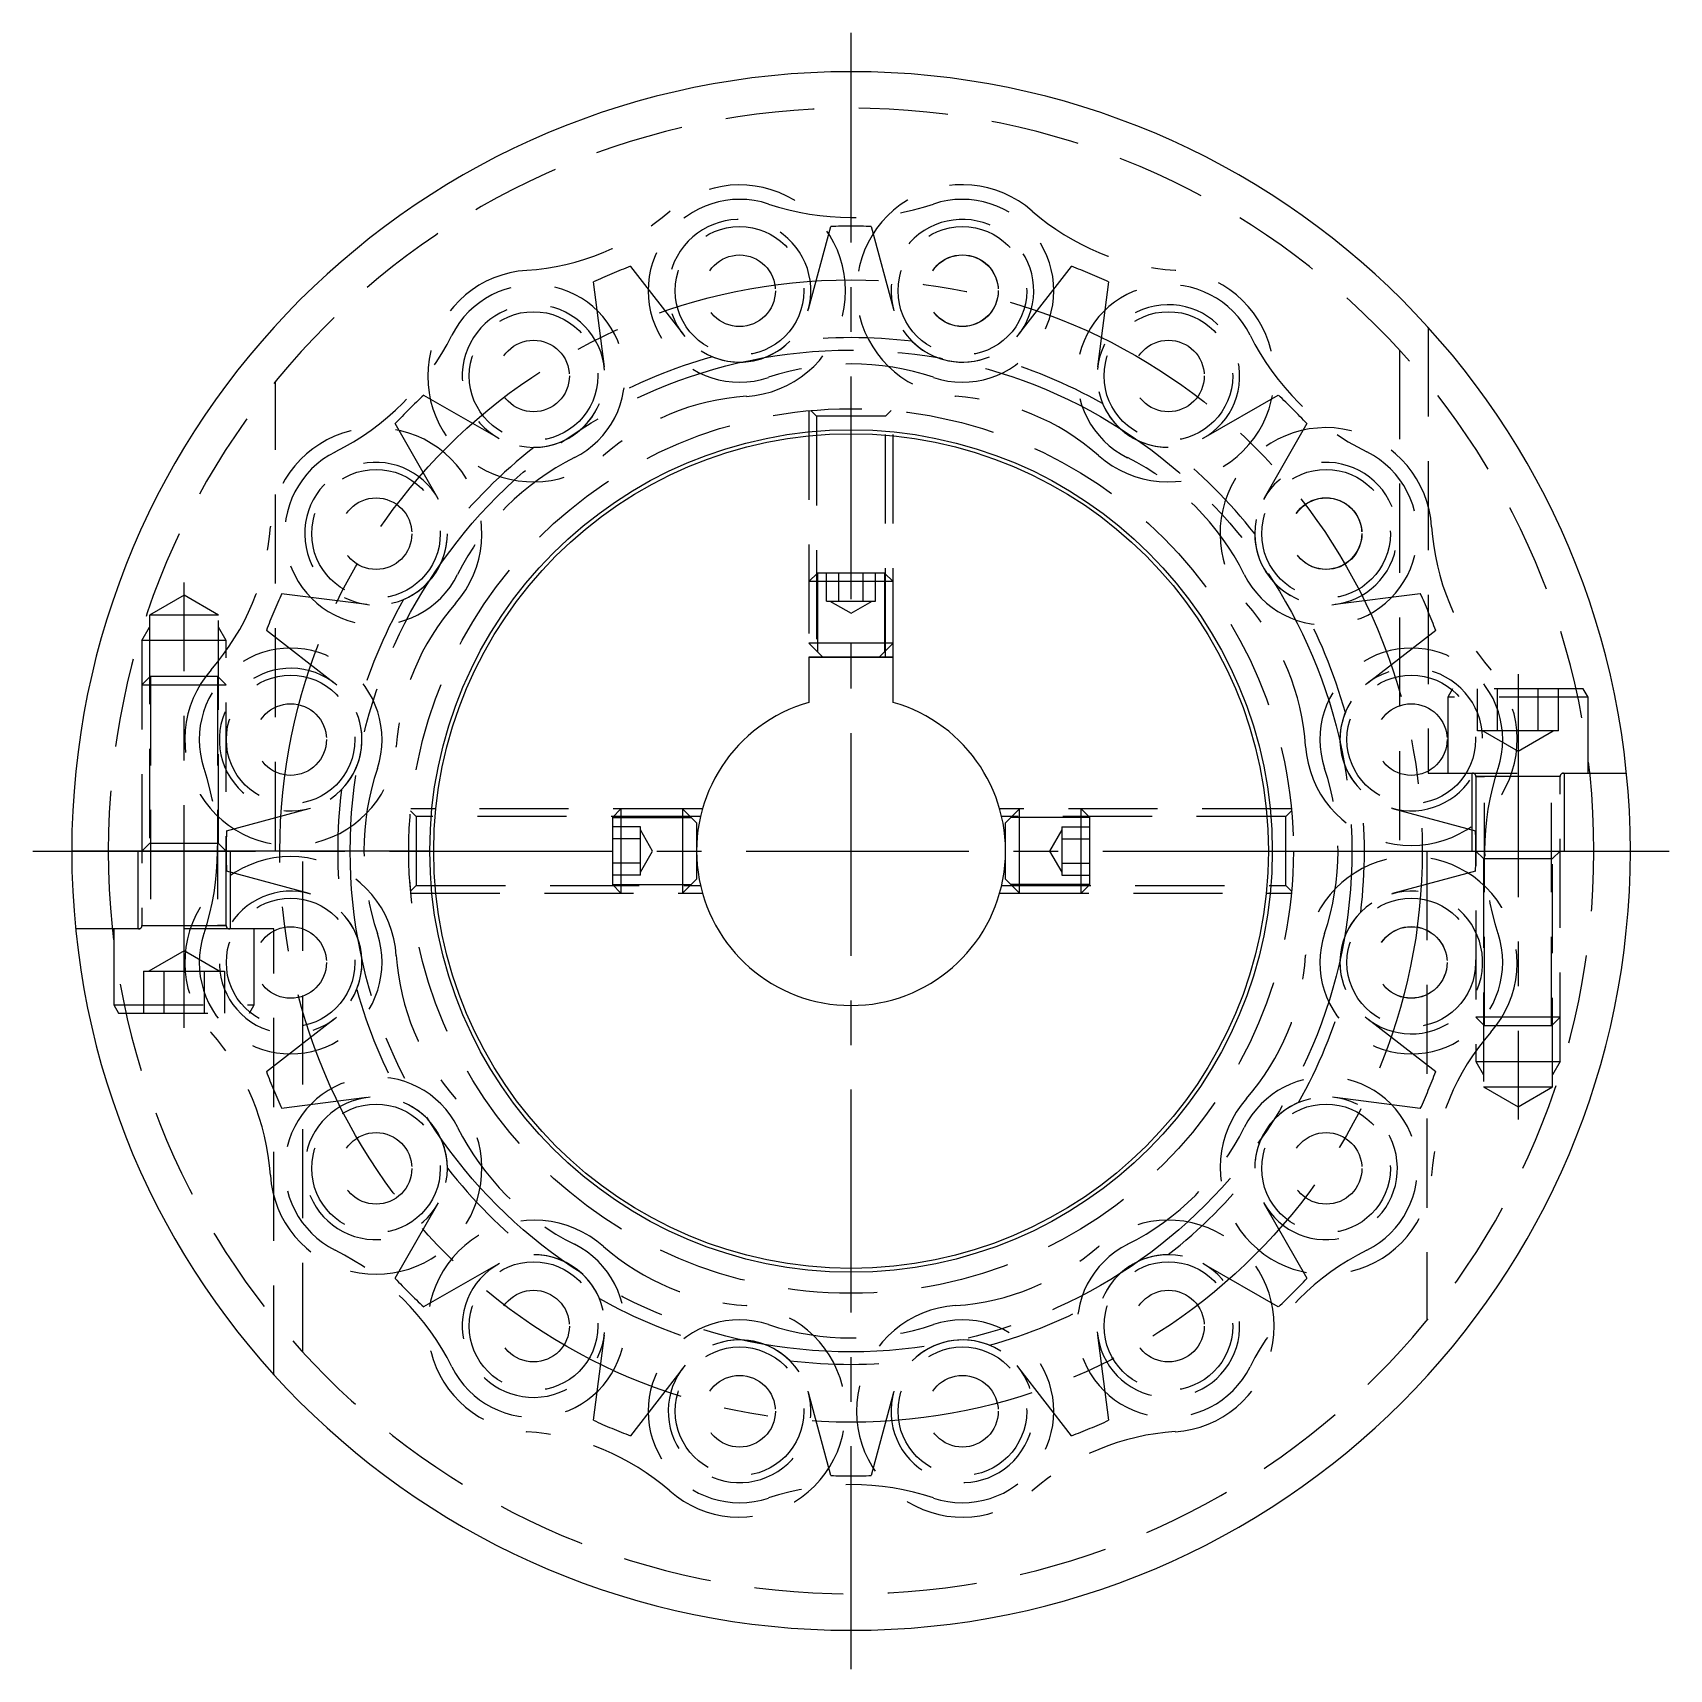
# Model space of a CAD drawing. Extents: x -2 to 243, y -8 to 259.
# Drawn here: x 126.6 to 243.1, y 7.2 to 123.8 of the extents above; entities that cross this region are included whole.
import ezdxf

# ---------------------------------------------------------------- set-up
doc = ezdxf.new("R2010")
doc.units = 0
doc.header["$LTSCALE"] = 0.5
doc.linetypes.add('CENTER', pattern=[50.8, 31.75, -6.35, 6.35, -6.35])
doc.linetypes.add('DASHED', pattern=[19.05, 12.7, -6.35])
for name, color, linetype in [('MSM_CENTER', 1, 'CENTER'), ('MSM_CONTINUOUS', 7, 'CONTINUOUS'), ('MSM_DASHED', 4, 'DASHED')]:
    doc.layers.add(name, color=color, linetype=linetype)

msp = doc.modelspace()

# ---------------------------------------------------------------- linework, layer by layer
at = {"layer": 'MSM_CENTER'}
for p, q in [((184.85, 7.22), (184.85, 123.77)), ((137.35, 52.89), (137.35, 84.62)), ((232.35, 78.09), (232.35, 46.36)), ((126.57, 65.49), (243.12, 65.49))]:
    msp.add_line(p, q, dxfattribs=at)
for radius in [40.68, 35.67]:
    msp.add_circle((184.85, 65.49), radius, dxfattribs=at)
at = {"layer": 'MSM_CONTINUOUS'}
for p, q in [((187.85, 79.29), (181.85, 79.29)), ((181.85, 79.29), (181.85, 76.07)), ((187.85, 76.07), (187.85, 79.29)), ((154.85, 65.49), (129.35, 65.49)), ((154.85, 65.49), (129.35, 65.49)), ((214.85, 65.49), (240.35, 65.49)), ((214.85, 65.49), (240.35, 65.49))]:
    msp.add_line(p, q, dxfattribs=at)
for radius in [30, 29.72]:
    msp.add_circle((184.85, 65.49), radius, dxfattribs=at)
for radius, start, end in [(55.5, 0, 180), (11, 105.8266, 74.1734), (55.5, 180, 0)]:
    msp.add_arc((184.85, 65.49), radius, start, end, dxfattribs=at)
at = {"layer": 'MSM_DASHED'}
for p, q in [((181.81, 104.07), (183.41, 109.97)), ((186.28, 109.97), (187.88, 104.07)), ((169.15, 107.13), (172.89, 102.29)), ((196.81, 102.29), (200.54, 107.13)), ((167.28, 99.97), (166.5, 106.03)), ((203.19, 106.03), (202.41, 99.97)), ((225.95, 102.78), (225.95, 71.04)), ((223.9, 101.18), (223.9, 65.49)), ((143.85, 65.49), (143.85, 98.92)), ((154.41, 97.96), (159.72, 94.91)), ((209.98, 94.91), (215.28, 97.96)), ((181.85, 96.85), (181.85, 79.29)), ((181.98, 96.86), (182.39, 96.45)), ((187.31, 96.45), (187.71, 96.86)), ((187.85, 79.29), (187.85, 96.85)), ((155.42, 90.62), (152.38, 95.93)), ((182.39, 96.45), (182.39, 79.29)), ((187.31, 96.45), (182.39, 96.45)), ((187.31, 79.29), (187.31, 96.45)), ((217.31, 95.93), (214.27, 90.62)), ((182.46, 85.29), (181.85, 84.68)), ((187.23, 85.29), (182.46, 85.29)), ((182.46, 85.29), (182.46, 79.68)), ((182.46, 85.29), (182.46, 79.68)), ((183.11, 83.29), (183.11, 85.29)), ((183.98, 83.29), (183.98, 85.29)), ((185.71, 83.29), (185.71, 85.29)), ((186.58, 83.29), (186.58, 85.29)), ((187.85, 84.68), (187.23, 85.29)), ((187.23, 85.29), (187.23, 79.68)), ((187.23, 85.29), (187.23, 79.68)), ((187.85, 84.68), (181.85, 84.68)), ((137.35, 83.71), (134.89, 82.29)), ((139.81, 82.29), (137.35, 83.71)), ((144.3, 83.84), (150.37, 83.06)), ((183.11, 83.29), (186.58, 83.29)), ((183.35, 83.29), (184.85, 82.43)), ((184.85, 82.43), (186.35, 83.29)), ((219.32, 83.06), (225.39, 83.84)), ((134.89, 82.29), (134.89, 66.03)), ((139.81, 82.29), (134.89, 82.29)), ((139.81, 66.03), (139.81, 82.29)), ((134.35, 80.49), (134.89, 81.43)), ((134.35, 80.49), (134.35, 60.19)), ((140.35, 80.49), (134.35, 80.49)), ((140.35, 80.49), (139.81, 81.43)), ((140.35, 60.19), (140.35, 80.49)), ((148.05, 77.45), (143.21, 81.19)), ((226.49, 81.19), (221.65, 77.45)), ((181.85, 80.29), (182.85, 79.29)), ((187.85, 80.29), (181.85, 80.29)), ((181.85, 79.29), (187.85, 79.29)), ((181.85, 79.29), (187.85, 79.29)), ((181.85, 79.29), (187.85, 79.29)), ((186.85, 79.29), (187.85, 80.29)), ((134.96, 77.94), (134.35, 77.33)), ((134.35, 77.33), (140.35, 77.33)), ((134.96, 77.94), (139.73, 77.94)), ((134.96, 77.94), (134.96, 60.19)), ((134.96, 77.94), (134.96, 60.19)), ((140.35, 77.33), (139.73, 77.94)), ((139.73, 77.94), (139.73, 60.19)), ((139.73, 77.94), (139.73, 60.19)), ((227.69, 77.04), (227.35, 76.44)), ((237, 77.04), (227.69, 77.04)), ((229.46, 74.04), (229.46, 77.04)), ((230.9, 74.04), (230.9, 77.04)), ((233.79, 74.04), (233.79, 77.04)), ((235.23, 74.04), (235.23, 77.04)), ((237.35, 76.44), (237, 77.04)), ((227.35, 76.44), (227.35, 71.04)), ((237.35, 76.44), (227.35, 76.44)), ((237.35, 71.04), (237.35, 76.44)), ((235.23, 74.04), (229.46, 74.04)), ((229.85, 74.04), (232.35, 72.6)), ((232.35, 72.6), (234.85, 74.04)), ((225.95, 71.04), (240.07, 71.04)), ((229.05, 71.04), (229.05, 65.49)), ((229.35, 70.79), (229.35, 50.49)), ((235.35, 70.79), (229.35, 70.79)), ((229.35, 70.79), (229.96, 70.79)), ((229.35, 70.79), (229.96, 70.79)), ((229.96, 53.04), (229.96, 70.79)), ((229.96, 53.04), (229.96, 70.79)), ((234.73, 53.04), (234.73, 70.79)), ((235.35, 70.79), (234.73, 70.79)), ((234.73, 53.04), (234.73, 70.79)), ((235.35, 70.79), (234.73, 70.79)), ((235.35, 50.49), (235.35, 70.79)), ((235.65, 65.49), (235.65, 71.04)), ((140.37, 66.93), (146.27, 68.53)), ((153.89, 67.95), (153.48, 68.36)), ((174.26, 68.49), (153.49, 68.49)), ((174.12, 67.95), (153.89, 67.95)), ((153.89, 67.95), (153.89, 63.03)), ((168.46, 68.49), (167.85, 67.88)), ((167.85, 67.88), (167.85, 63.11)), ((167.85, 67.88), (173.46, 67.88)), ((168.46, 68.49), (168.46, 62.49)), ((173.85, 67.49), (172.85, 68.49)), ((172.85, 68.49), (172.85, 62.49)), ((216.2, 68.49), (195.43, 68.49)), ((215.81, 67.95), (195.58, 67.95)), ((196.85, 68.49), (195.85, 67.49)), ((201.85, 67.88), (196.23, 67.88)), ((196.85, 62.49), (196.85, 68.49)), ((201.85, 67.88), (201.23, 68.49)), ((201.23, 62.49), (201.23, 68.49)), ((201.85, 63.11), (201.85, 67.88)), ((216.21, 68.36), (215.81, 67.95)), ((215.81, 63.03), (215.81, 67.95)), ((223.42, 68.53), (229.32, 66.93)), ((169.85, 67.22), (167.85, 67.22)), ((169.85, 63.76), (169.85, 67.22)), ((170.71, 65.49), (169.85, 66.99)), ((173.85, 67.49), (173.85, 63.49)), ((195.85, 63.49), (195.85, 67.49)), ((199.85, 66.99), (198.98, 65.49)), ((199.85, 67.22), (201.85, 67.22)), ((199.85, 67.22), (199.85, 63.76)), ((134.05, 65.49), (134.05, 59.94)), ((134.89, 66.03), (134.35, 65.49)), ((139.81, 66.03), (134.89, 66.03)), ((140.35, 65.49), (139.81, 66.03)), ((140.65, 59.94), (140.65, 65.49)), ((145.8, 29.81), (145.8, 65.49)), ((169.85, 66.36), (167.85, 66.36)), ((169.85, 63.99), (170.71, 65.49)), ((198.98, 65.49), (199.85, 63.99)), ((199.85, 66.36), (201.85, 66.36)), ((225.85, 65.49), (225.85, 32.06)), ((229.35, 65.49), (229.89, 64.95)), ((234.81, 64.95), (235.35, 65.49)), ((169.85, 64.63), (167.85, 64.63)), ((199.85, 64.63), (201.85, 64.63)), ((229.89, 64.95), (229.89, 48.69)), ((229.89, 64.95), (234.81, 64.95)), ((234.81, 48.69), (234.81, 64.95)), ((146.27, 62.46), (140.37, 64.06)), ((153.41, 63.42), (153.48, 62.62)), ((153.48, 62.63), (153.89, 63.03)), ((153.89, 63.03), (174.12, 63.03)), ((169.85, 63.76), (167.85, 63.76)), ((167.85, 63.11), (168.46, 62.49)), ((167.85, 63.11), (173.46, 63.11)), ((172.85, 62.49), (173.85, 63.49)), ((195.57, 63.03), (215.81, 63.03)), ((195.85, 63.49), (196.85, 62.49)), ((201.85, 63.11), (196.23, 63.11)), ((199.85, 63.76), (201.85, 63.76)), ((201.23, 62.49), (201.85, 63.11)), ((215.81, 63.03), (216.21, 62.63)), ((229.32, 64.06), (223.42, 62.46)), ((153.49, 62.49), (174.26, 62.49)), ((195.43, 62.49), (216.2, 62.49)), ((143.75, 59.94), (129.62, 59.94)), ((132.35, 59.94), (132.35, 54.54)), ((134.35, 60.19), (140.35, 60.19)), ((134.35, 60.19), (134.96, 60.19)), ((134.35, 60.19), (134.96, 60.19)), ((140.35, 60.19), (139.73, 60.19)), ((140.35, 60.19), (139.73, 60.19)), ((142.35, 54.54), (142.35, 59.94)), ((143.75, 28.2), (143.75, 59.94)), ((137.35, 58.39), (134.85, 56.94)), ((139.85, 56.94), (137.35, 58.39)), ((134.46, 56.94), (134.46, 53.94)), ((134.46, 56.94), (140.23, 56.94)), ((135.9, 56.94), (135.9, 53.94)), ((138.79, 56.94), (138.79, 53.94)), ((140.23, 56.94), (140.23, 53.94)), ((132.35, 54.54), (132.69, 53.94)), ((132.35, 54.54), (142.35, 54.54)), ((132.69, 53.94), (142, 53.94)), ((142, 53.94), (142.35, 54.54)), ((229.35, 53.66), (229.96, 53.04)), ((235.35, 53.66), (229.35, 53.66)), ((234.73, 53.04), (235.35, 53.66)), ((143.21, 49.8), (148.05, 53.53)), ((221.65, 53.53), (226.49, 49.8)), ((234.73, 53.04), (229.96, 53.04)), ((229.35, 50.49), (235.35, 50.49)), ((229.35, 50.49), (229.89, 49.55)), ((235.35, 50.49), (234.81, 49.55)), ((150.37, 47.93), (144.3, 47.15)), ((225.39, 47.15), (219.32, 47.93)), ((229.89, 48.69), (232.35, 47.27)), ((229.89, 48.69), (234.81, 48.69)), ((232.35, 47.27), (234.81, 48.69)), ((152.38, 35.06), (155.42, 40.36)), ((214.27, 40.36), (217.31, 35.06)), ((159.72, 36.07), (154.41, 33.03)), ((215.28, 33.03), (209.98, 36.07)), ((166.5, 24.95), (167.28, 31.01)), ((202.41, 31.01), (203.19, 24.95)), ((172.89, 28.69), (169.15, 23.85)), ((200.54, 23.85), (196.81, 28.69)), ((183.41, 21.01), (181.81, 26.92)), ((187.88, 26.92), (186.28, 21.01))]:
    msp.add_line(p, q, dxfattribs=at)
for centre, radius in [((176.91, 105.39), 4.58), ((192.78, 105.39), 4.58), ((176.91, 105.39), 2.55), ((192.78, 105.39), 2.55), ((192.78, 105.4), 2.55), ((162.24, 99.32), 4.58), ((207.45, 99.32), 4.58), ((162.24, 99.32), 2.55), ((162.24, 99.32), 2.55), ((207.45, 99.32), 2.55), ((184.85, 65.49), 31.5), ((151.02, 88.09), 4.58), ((218.68, 88.09), 4.58), ((151.02, 88.09), 2.55), ((218.68, 88.09), 2.55), ((218.67, 88.1), 2.55), ((144.94, 73.43), 4.58), ((224.75, 73.43), 4.58), ((144.94, 73.43), 2.55), ((144.94, 73.43), 2.55), ((224.75, 73.43), 2.55), ((144.94, 57.55), 4.58), ((224.75, 57.55), 4.58), ((144.94, 57.55), 2.55), ((224.75, 57.55), 2.55), ((224.75, 57.56), 2.55), ((151.02, 42.89), 4.58), ((218.68, 42.89), 4.58), ((151.02, 42.89), 2.55), ((151.02, 42.89), 2.55), ((218.68, 42.89), 2.55), ((162.24, 31.66), 4.58), ((207.45, 31.66), 4.58), ((162.24, 31.66), 2.55), ((207.45, 31.66), 2.55), ((207.45, 31.66), 2.55), ((176.91, 25.59), 4.58), ((192.78, 25.59), 4.58), ((176.91, 25.59), 2.55), ((176.91, 25.59), 2.55), ((192.78, 25.59), 2.55)]:
    msp.add_circle(centre, radius, dxfattribs=at)
for centre, radius, start, end in [((184.85, 65.49), 52.9, 0, 180), ((176.91, 105.39), 6.51, 71.5684, 288.4316), ((176.91, 105.39), 7.54, 273.7077, 131.2923), ((192.78, 105.4), 7.54, 48.7077, 266.2923), ((192.78, 105.39), 6.51, 251.5684, 108.4316), ((160.65, 123.91), 17.1, 273.7077, 311.2923), ((184.85, 129.21), 18.6, 251.5684, 288.4316), ((209.04, 123.91), 17.1, 228.7077, 266.2923), ((176.91, 105.39), 5.08, 343.5856, 219.8679), ((184.85, 65.49), 44.5, 88.1522, 91.8478), ((192.78, 105.39), 5.08, 319.6939, 196.2405), ((162.24, 99.32), 7.54, 93.7077, 311.2923), ((184.85, 65.49), 44.5, 110.6522, 114.3478), ((184.85, 65.49), 44.5, 65.6522, 69.3478), ((207.45, 99.32), 7.54, 228.7077, 86.2923), ((162.24, 99.32), 6.5, 296.5684, 153.4316), ((207.45, 99.32), 6.51, 26.5684, 243.4316), ((162.24, 99.32), 5.08, 4.6941, 241.2405), ((207.45, 99.32), 5.08, 298.5856, 174.8679), ((176.91, 105.39), 5.08, 237.5487, 327.1159), ((192.78, 105.39), 5.08, 213.5188, 302.3881), ((139.79, 110.55), 18.6, 296.5684, 333.4316), ((176.91, 105.39), 5.08, 247.6362, 314.8638), ((184.85, 65.49), 36.56, 83.1613, 96.8387), ((192.78, 105.39), 5.08, 225.1362, 292.3638), ((229.9, 110.55), 18.6, 206.5684, 243.4316), ((184.85, 65.49), 36.56, 105.6613, 119.3387), ((184.85, 65.49), 36.56, 60.6613, 74.3387), ((184.85, 81.58), 18.6, 71.5684, 108.4316), ((184.85, 65.49), 44.5, 133.1522, 136.8478), ((162.24, 99.32), 5.08, 258.5188, 347.3913), ((207.45, 99.32), 5.08, 192.5488, 282.116), ((184.85, 65.49), 44.5, 43.1522, 46.8478), ((162.24, 99.32), 5.08, 270.1362, 337.3638), ((178.5, 80.81), 17.1, 93.7077, 131.2923), ((191.19, 80.81), 17.1, 48.7077, 86.2923), ((207.45, 99.32), 5.08, 202.6362, 269.8638), ((151.02, 88.09), 7.54, 318.7077, 176.2923), ((218.67, 88.1), 7.54, 3.7077, 221.2923), ((151.02, 88.09), 6.5, 116.5684, 333.4316), ((184.85, 65.49), 36.56, 128.1613, 141.8387), ((173.47, 76.87), 18.6, 116.5684, 153.4316), ((196.22, 76.87), 18.6, 26.5684, 63.4316), ((184.85, 65.49), 36.56, 38.1613, 51.8387), ((218.68, 88.09), 6.51, 206.5684, 63.4316), ((151.02, 88.09), 5.08, 28.5856, 264.8679), ((218.68, 88.09), 5.08, 274.6941, 151.2405), ((126.43, 89.69), 17.1, 318.7077, 356.2923), ((151.02, 88.09), 5.08, 282.5488, 12.116), ((218.68, 88.09), 5.08, 168.5188, 257.3913), ((243.26, 89.69), 17.1, 183.7077, 221.2923), ((151.02, 88.1), 5.08, 292.6362, 359.8638), ((218.68, 88.1), 5.08, 180.1362, 247.3638), ((184.85, 65.49), 44.5, 155.6522, 159.3478), ((184.85, 65.49), 36.56, 150.6613, 164.3387), ((169.53, 71.83), 17.1, 138.7077, 176.2923), ((200.16, 71.84), 17.1, 3.7077, 41.2923), ((184.85, 65.49), 36.56, 15.6613, 29.3387), ((184.85, 65.49), 44.5, 20.6522, 24.3478), ((144.94, 73.43), 6.51, 341.5684, 198.4316), ((224.75, 73.43), 6.51, 341.5684, 198.4316), ((144.94, 73.43), 7.54, 138.7077, 356.2923), ((144.94, 73.43), 5.08, 49.6939, 286.2405), ((224.75, 73.43), 7.54, 183.7077, 41.2923), ((224.75, 73.43), 5.08, 253.5856, 129.8679), ((144.94, 73.43), 5.08, 303.5188, 32.3881), ((224.75, 73.43), 5.08, 147.5487, 237.1159), ((144.94, 73.43), 5.08, 315.1362, 22.3638), ((224.75, 73.43), 5.08, 157.6362, 224.8638), ((121.13, 65.49), 18.6, 341.5684, 18.4316), ((168.76, 65.49), 18.6, 161.5684, 198.4316), ((200.93, 65.49), 18.6, 341.5684, 18.4316), ((248.57, 65.49), 18.6, 161.5684, 198.4316), ((229.1, 70.79), 0.25, 0, 90), ((235.6, 70.79), 0.25, 90, 180), ((184.85, 65.49), 36.56, 173.1613, 186.8387), ((184.85, 65.49), 36.56, 353.1613, 6.8387), ((184.85, 65.49), 44.5, 178.1522, 181.8478), ((184.85, 65.49), 44.5, 358.1522, 1.8478), ((184.85, 65.49), 52.9, 180, 0), ((144.94, 57.55), 7.54, 3.7077, 221.2923), ((224.75, 57.56), 7.54, 318.7077, 176.2923), ((144.94, 57.55), 5.08, 73.5856, 309.8679), ((144.94, 57.55), 5.08, 327.5487, 57.1159), ((224.75, 57.55), 5.08, 123.5188, 212.3881), ((224.75, 57.55), 5.08, 229.6939, 106.2405), ((144.94, 57.55), 5.08, 337.6362, 44.8638), ((224.75, 57.55), 5.08, 135.1362, 202.3638), ((134.1, 60.19), 0.25, 270, 0), ((144.94, 57.55), 6.51, 161.5684, 18.4316), ((140.6, 60.19), 0.25, 180, 270), ((224.75, 57.55), 6.51, 161.5684, 18.4316), ((169.53, 59.15), 17.1, 183.7077, 221.2923), ((200.16, 59.15), 17.1, 318.7077, 356.2923), ((184.85, 65.49), 36.56, 195.6613, 209.3387), ((184.85, 65.49), 36.56, 330.6613, 344.3387), ((126.43, 41.29), 17.1, 3.7077, 41.2923), ((243.26, 41.3), 17.1, 138.7077, 176.2923), ((184.85, 65.49), 44.5, 200.6522, 204.3478), ((151.02, 42.89), 6.51, 26.5684, 243.4316), ((218.68, 42.89), 6.51, 296.5684, 153.4316), ((184.85, 65.49), 44.5, 335.6522, 339.3478), ((151.02, 42.89), 7.54, 183.7077, 41.2923), ((151.02, 42.89), 5.08, 94.6941, 331.2405), ((151.02, 42.89), 5.08, 348.5188, 77.3913), ((218.68, 42.89), 7.54, 138.7077, 356.2923), ((218.68, 42.89), 5.08, 102.5488, 192.116), ((218.68, 42.89), 5.08, 208.5856, 84.8679), ((151.02, 42.89), 5.08, 0.1362, 67.3638), ((218.68, 42.89), 5.08, 112.6362, 179.8638), ((173.47, 54.12), 18.6, 206.5684, 243.4316), ((196.22, 54.12), 18.6, 296.5684, 333.4316), ((184.85, 65.49), 36.56, 218.1613, 231.8387), ((184.85, 65.49), 36.56, 308.1613, 321.8387), ((162.24, 31.66), 7.54, 48.7077, 266.2923), ((207.45, 31.66), 7.54, 273.7077, 131.2923), ((162.24, 31.66), 6.51, 206.5684, 63.4316), ((178.5, 50.18), 17.1, 228.7077, 266.2923), ((191.19, 50.18), 17.1, 273.7077, 311.2923), ((207.45, 31.66), 6.5, 116.5684, 333.4316), ((139.79, 20.43), 18.6, 26.5684, 63.4316), ((162.24, 31.66), 5.08, 12.5488, 102.116), ((162.24, 31.66), 5.08, 22.6362, 89.8638), ((207.45, 31.66), 5.08, 78.5188, 167.3913), ((207.45, 31.66), 5.08, 90.1362, 157.3638), ((229.9, 20.43), 18.6, 116.5684, 153.4316), ((184.85, 65.49), 44.5, 223.1522, 226.8478), ((162.24, 31.66), 5.08, 118.5856, 354.8679), ((207.45, 31.66), 5.08, 184.6941, 61.2405), ((184.85, 65.49), 44.5, 313.1522, 316.8478), ((184.85, 65.49), 36.56, 240.6613, 254.3387), ((176.91, 25.59), 7.54, 228.7077, 86.2923), ((192.78, 25.59), 7.54, 93.7077, 311.2923), ((184.85, 65.49), 36.56, 285.6613, 299.3387), ((176.91, 25.59), 6.51, 71.5684, 288.4316), ((184.85, 49.41), 18.6, 251.5684, 288.4316), ((192.78, 25.59), 6.51, 251.5684, 108.4316), ((176.91, 25.59), 5.08, 33.5188, 122.3881), ((176.91, 25.59), 5.08, 45.1362, 112.3638), ((192.78, 25.59), 5.08, 57.5487, 147.1159), ((192.78, 25.59), 5.08, 67.6362, 134.8638), ((184.85, 65.49), 36.56, 263.1613, 276.8387), ((176.91, 25.59), 5.08, 139.6939, 16.2405), ((192.78, 25.59), 5.08, 163.5856, 39.8679), ((184.85, 65.49), 44.5, 245.6522, 249.3478), ((184.85, 65.49), 44.5, 290.6522, 294.3478), ((160.65, 7.07), 17.1, 48.7077, 86.2923), ((209.04, 7.08), 17.1, 93.7077, 131.2923), ((184.85, 65.49), 44.5, 268.1522, 271.8478), ((184.85, 1.77), 18.6, 71.5684, 108.4316)]:
    msp.add_arc(centre, radius, start, end, dxfattribs=at)

doc.saveas('drawing.dxf')
